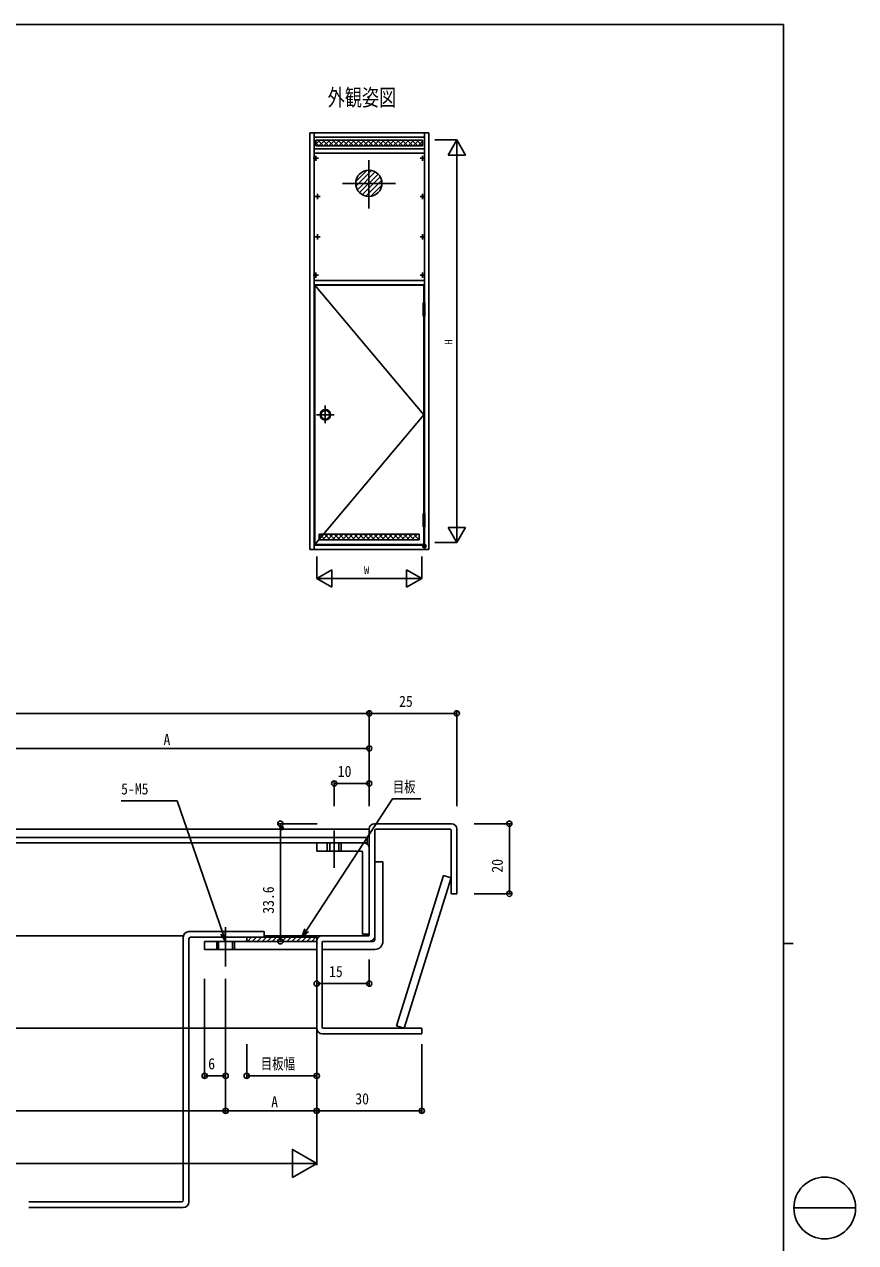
# Model space of a CAD drawing. Units: millimetres, scale not verified. Extents: x -397 to 397, y -282 to 282.
# Drawn here: x 159.4 to 396.7, y -68.6 to 279.3 of the extents above; entities that cross this region are included whole.
import ezdxf
from ezdxf.enums import TextEntityAlignment as Align

# ---------------------------------------------------------------- set-up
doc = ezdxf.new("R2010")
doc.units = ezdxf.units.MM
doc.header["$LTSCALE"] = 2
doc.header["$PDMODE"] = 32
doc.header["$PDSIZE"] = 1
for name, color, linetype in [('0-0_0', 7, 'Continuous'), ('0-1_USER1', 3, 'Continuous'), ('0-2_YKK_11', 7, 'Continuous'), ('0-3_YKK_12', 2, 'Continuous'), ('0-4_YKK_13', 4, 'Continuous'), ('0-5_YKK_A1', 4, 'Continuous'), ('0-6_YKK_A2', 3, 'Continuous'), ('0-7_YKK_D', 6, 'Continuous'), ('0-8_YKK_ZWAK', 7, 'Continuous')]:
    doc.layers.add(name, color=color, linetype=linetype)
doc.styles.add('ＭＳ ゴシック', font='')
doc.styles.get('ＭＳ ゴシック').set_extended_font_data('MS Gothic')

msp = doc.modelspace()

# ---------------------------------------------------------------- linework, layer by layer
at = {"layer": '0-2_YKK_11'}
for p, q in [((247.836, 49.122), (247.836, 38.377)), ((257.836, 49.522), (257.836, 19.222)), ((259.336, 51.022), (281.336, 51.022)), ((259.436, 49.222), (259.436, 18.922)), ((259.636, 49.422), (281.036, 49.422)), ((281.236, 49.222), (281.236, 31.022)), ((282.836, 49.522), (282.836, 31.022)), ((23.436, 47.122), (257.236, 47.122)), ((257.236, 45.522), (23.436, 45.522)), ((242.836, 45.522), (242.836, 43.222)), ((245.836, 45.522), (245.836, 43.222)), ((246.536, 45.522), (246.536, 43.222)), ((249.136, 45.522), (249.136, 43.222)), ((249.836, 45.522), (249.836, 43.222)), ((257.236, 47.122), (257.236, 45.522)), ((257.236, 45.222), (257.236, 45.522)), ((255.536, 43.222), (242.836, 43.222)), ((255.936, 42.822), (255.936, 19.522)), ((259.436, 40.122), (259.436, 17.922)), ((259.436, 40.122), (261.736, 40.122)), ((261.736, 40.122), (261.736, 17.422)), ((282.836, 31.022), (281.236, 31.022)), ((216.836, 21.475), (216.836, 10.228)), ((204.736, -56.478), (204.736, 18.622)), ((206.336, 20.222), (227.836, 20.222)), ((206.336, 18.122), (206.336, -56.978)), ((206.836, 18.622), (227.836, 18.622)), ((210.836, 17.422), (242.836, 17.422)), ((210.836, 17.422), (210.836, 15.122)), ((214.336, 15.122), (214.336, 17.422)), ((214.836, 17.422), (214.836, 15.122)), ((218.836, 17.422), (218.836, 15.122)), ((219.336, 17.422), (219.336, 15.122)), ((222.836, 18.622), (242.836, 18.622)), ((222.836, 18.622), (222.836, 17.422)), ((223.037, 17.422), (224.237, 18.622)), ((224.451, 17.422), (225.651, 18.622)), ((225.865, 17.422), (227.065, 18.622)), ((227.279, 17.422), (228.479, 18.622)), ((227.836, 20.222), (227.836, 18.622)), ((228.694, 17.422), (229.894, 18.622)), ((230.108, 17.422), (231.308, 18.622)), ((231.522, 17.422), (232.722, 18.622)), ((232.936, 17.422), (234.136, 18.622)), ((234.35, 17.422), (235.55, 18.622)), ((235.765, 17.422), (236.965, 18.622)), ((237.179, 17.422), (238.379, 18.622)), ((238.593, 17.422), (239.793, 18.622)), ((240.007, 17.422), (241.207, 18.622)), ((241.421, 17.422), (242.621, 18.622)), ((242.836, 18.622), (242.836, 17.422)), ((242.836, 17.522), (242.836, -7.378)), ((244.336, 19.022), (257.636, 19.022)), ((244.636, 17.422), (257.936, 17.422)), ((244.636, 17.422), (258.936, 17.422)), ((257.836, 19.522), (255.936, 19.522)), ((210.836, 15.122), (242.836, 15.122)), ((244.436, 17.222), (244.436, -7.178)), ((244.436, 15.122), (259.436, 15.122)), ((244.436, -8.978), (272.836, -8.978)), ((244.636, -7.378), (272.836, -7.378)), ((272.836, -7.378), (272.836, -8.978)), ((160.637, -56.978), (204.236, -56.978)), ((160.637, -58.578), (204.736, -58.578))]:
    msp.add_line(p, q, dxfattribs=at)
for centre, radius, start, end in [((259.336, 49.522), 1.5, 90, 180), ((259.636, 49.222), 0.2, 90, 180), ((281.036, 49.222), 0.2, 0, 90), ((281.336, 49.522), 1.5, 0, 90), ((256.336, 44.022), 1.5, 0, 90), ((255.536, 42.822), 0.4, 0, 90), ((206.336, 18.622), 1.6, 90, 180), ((206.836, 18.122), 0.5, 90, 180), ((244.336, 17.522), 1.5, 90, 180), ((244.636, 17.222), 0.2, 90, 180), ((257.636, 19.222), 0.2, 270, 0), ((257.936, 18.922), 1.5, 270, 0), ((258.936, 17.922), 0.5, 270, 0), ((259.436, 17.422), 2.3, 270, 0), ((244.436, -7.378), 1.6, 180, 270), ((244.636, -7.178), 0.2, 180, 270), ((204.236, -56.478), 0.5, 270, 0), ((204.736, -56.978), 1.6, 270, 0)]:
    msp.add_arc(centre, radius, start, end, dxfattribs=at)
msp.add_point((232.836, 49.797), dxfattribs=at)
at = {"layer": '0-3_YKK_12'}
for p, q in [((22.836, 49.422), (257.836, 49.422)), ((204.787, 19.022), (75.885, 19.022)), ((244.336, 19.022), (227.836, 19.022)), ((242.836, -7.378), (37.836, -7.378))]:
    msp.add_line(p, q, dxfattribs=at)
at = {"layer": '0-4_YKK_13'}
for p, q in [((265.64, -6.693), (279.04, 36.266)), ((281.236, 35.581), (267.836, -7.378)), ((281.236, 35.581), (279.04, 36.266)), ((267.836, -7.378), (265.64, -6.693))]:
    msp.add_line(p, q, dxfattribs=at)
at = {"layer": '0-5_YKK_A1'}
for p, q in [((240.836, 248.3), (240.836, 129.3)), ((240.836, 248.3), (274.836, 248.3)), ((242.086, 248.3), (242.086, 129.3)), ((242.086, 247.05), (273.586, 247.05)), ((273.586, 248.3), (273.586, 199.8)), ((274.836, 129.3), (274.836, 248.3)), ((273.586, 243.8), (242.086, 243.8)), ((242.586, 246.25), (273.086, 246.25)), ((242.586, 246.25), (242.586, 244.6)), ((242.586, 245.113), (243.723, 246.25)), ((242.586, 245.414), (243.4, 244.6)), ((273.086, 244.6), (242.586, 244.6)), ((243.164, 246.25), (244.814, 244.6)), ((243.487, 244.6), (245.137, 246.25)), ((244.578, 246.25), (246.228, 244.6)), ((244.901, 244.6), (246.551, 246.25)), ((245.993, 246.25), (247.643, 244.6)), ((246.316, 244.6), (247.966, 246.25)), ((247.407, 246.25), (249.057, 244.6)), ((247.73, 244.6), (249.38, 246.25)), ((248.821, 246.25), (250.471, 244.6)), ((249.144, 244.6), (250.794, 246.25)), ((250.235, 246.25), (251.885, 244.6)), ((250.558, 244.6), (252.208, 246.25)), ((251.649, 246.25), (253.299, 244.6)), ((251.973, 244.6), (253.623, 246.25)), ((253.064, 246.25), (254.714, 244.6)), ((253.387, 244.6), (255.037, 246.25)), ((254.478, 246.25), (256.128, 244.6)), ((254.801, 244.6), (256.451, 246.25)), ((255.892, 246.25), (257.542, 244.6)), ((256.215, 244.6), (257.865, 246.25)), ((257.306, 246.25), (258.956, 244.6)), ((257.629, 244.6), (259.279, 246.25)), ((258.72, 246.25), (260.37, 244.6)), ((259.044, 244.6), (260.694, 246.25)), ((260.135, 246.25), (261.785, 244.6)), ((260.458, 244.6), (262.108, 246.25)), ((261.549, 246.25), (263.199, 244.6)), ((261.872, 244.6), (263.522, 246.25)), ((262.963, 246.25), (264.613, 244.6)), ((263.286, 244.6), (264.936, 246.25)), ((264.377, 246.25), (266.027, 244.6)), ((264.7, 244.6), (266.35, 246.25)), ((265.792, 246.25), (267.442, 244.6)), ((266.115, 244.6), (267.765, 246.25)), ((267.206, 246.25), (268.856, 244.6)), ((267.529, 244.6), (269.179, 246.25)), ((268.62, 246.25), (270.27, 244.6)), ((268.943, 244.6), (270.593, 246.25)), ((270.034, 246.25), (271.684, 244.6)), ((270.357, 244.6), (272.007, 246.25)), ((271.448, 246.25), (273.086, 244.613)), ((271.772, 244.6), (273.086, 245.914)), ((273.086, 246.25), (273.086, 244.6)), ((241.836, 241.05), (243.336, 241.05)), ((242.086, 242.55), (273.586, 242.55)), ((242.586, 240.3), (242.586, 241.8)), ((257.711, 240.564), (257.711, 226.75)), ((273.836, 241.05), (272.336, 241.05)), ((273.086, 240.3), (273.086, 241.8)), ((254.001, 234.448), (257.163, 237.61)), ((254.051, 233.083), (258.527, 237.56)), ((254.443, 232.061), (259.55, 237.168)), ((250.237, 233.9), (265.334, 233.9)), ((255.052, 231.256), (260.355, 236.559)), ((255.853, 230.643), (260.968, 235.758)), ((256.87, 230.246), (261.365, 234.741)), ((258.224, 230.185), (261.425, 233.387)), ((242.336, 230.142), (243.836, 230.142)), ((243.086, 229.392), (243.086, 230.892)), ((273.836, 230.142), (272.336, 230.142)), ((273.086, 229.392), (273.086, 230.892)), ((243.086, 217.858), (243.086, 219.358)), ((273.086, 217.858), (273.086, 219.358)), ((242.336, 218.608), (243.836, 218.608)), ((273.836, 218.608), (272.336, 218.608)), ((241.836, 207.7), (243.336, 207.7)), ((242.086, 206.2), (273.586, 206.2)), ((242.586, 206.95), (242.586, 208.45)), ((273.836, 207.7), (272.336, 207.7)), ((273.086, 206.95), (273.086, 208.45)), ((242.086, 204.95), (273.586, 204.95)), ((242.286, 204.8), (242.286, 130.8)), ((242.286, 204.8), (273.386, 167.8)), ((242.286, 204.8), (273.386, 204.8)), ((273.386, 204.8), (273.386, 199.8)), ((273.386, 196), (273.386, 139.6)), ((273.586, 196), (273.586, 139.6)), ((273.386, 167.8), (242.286, 130.8)), ((273.386, 135.8), (273.386, 130.8)), ((273.586, 135.8), (273.586, 129.3)), ((243.536, 133.7), (272.136, 133.7)), ((243.536, 133.7), (243.536, 132.05)), ((243.536, 132.534), (244.701, 133.7)), ((243.6, 133.7), (245.25, 132.05)), ((244.466, 132.05), (246.116, 133.7)), ((245.014, 133.7), (246.664, 132.05)), ((245.88, 132.05), (247.53, 133.7)), ((246.428, 133.7), (248.078, 132.05)), ((247.294, 132.05), (248.944, 133.7)), ((247.843, 133.7), (249.493, 132.05)), ((248.708, 132.05), (250.358, 133.7)), ((249.257, 133.7), (250.907, 132.05)), ((250.123, 132.05), (251.773, 133.7)), ((250.671, 133.7), (252.321, 132.05)), ((251.537, 132.05), (253.187, 133.7)), ((252.085, 133.7), (253.735, 132.05)), ((252.951, 132.05), (254.601, 133.7)), ((253.499, 133.7), (255.149, 132.05)), ((254.365, 132.05), (256.015, 133.7)), ((254.914, 133.7), (256.564, 132.05)), ((255.779, 132.05), (257.429, 133.7)), ((256.328, 133.7), (257.978, 132.05)), ((257.194, 132.05), (258.844, 133.7)), ((257.742, 133.7), (259.392, 132.05)), ((258.608, 132.05), (260.258, 133.7)), ((259.156, 133.7), (260.806, 132.05)), ((260.022, 132.05), (261.672, 133.7)), ((260.57, 133.7), (262.22, 132.05)), ((261.436, 132.05), (263.086, 133.7)), ((261.985, 133.7), (263.635, 132.05)), ((262.85, 132.05), (264.5, 133.7)), ((263.399, 133.7), (265.049, 132.05)), ((264.265, 132.05), (265.915, 133.7)), ((264.813, 133.7), (266.463, 132.05)), ((265.679, 132.05), (267.329, 133.7)), ((266.227, 133.7), (267.877, 132.05)), ((267.093, 132.05), (268.743, 133.7)), ((267.642, 133.7), (269.292, 132.05)), ((268.507, 132.05), (270.157, 133.7)), ((269.056, 133.7), (270.706, 132.05)), ((269.922, 132.05), (271.572, 133.7)), ((270.47, 133.7), (272.12, 132.05)), ((271.634, 133.7), (271.636, 133.698)), ((272.136, 133.7), (272.136, 132.05)), ((240.836, 129.3), (274.836, 129.3)), ((242.086, 130.55), (273.086, 130.55)), ((242.286, 130.8), (273.386, 130.8)), ((242.286, 130.55), (273.586, 130.55)), ((243.536, 132.05), (272.136, 132.05))]:
    msp.add_line(p, q, dxfattribs=at)
for centre, radius in [((242.586, 241.05), 0.175), ((273.086, 241.05), 0.175), ((257.711, 233.9), 3.75), ((243.086, 230.142), 0.175), ((273.086, 230.142), 0.175), ((243.086, 218.608), 0.175), ((273.086, 218.608), 0.175), ((242.586, 207.7), 0.175), ((273.086, 207.7), 0.175)]:
    msp.add_circle(centre, radius, dxfattribs=at)
msp.add_point((273.586, 130.3), dxfattribs=at)
at = {"layer": '0-6_YKK_A2'}
for p, q in [((273.236, 199.8), (273.736, 199.8)), ((273.736, 199.8), (273.736, 196)), ((273.236, 197.9), (273.736, 197.9)), ((245.289, 170.483), (245.289, 165.429)), ((242.808, 167.8), (247.863, 167.8)), ((273.236, 139.6), (273.736, 139.6)), ((273.236, 139.6), (273.236, 135.8)), ((273.736, 139.6), (273.736, 135.8)), ((273.236, 137.7), (273.736, 137.7)), ((273.236, 135.8), (273.736, 135.8))]:
    msp.add_line(p, q, dxfattribs=at)
msp.add_lwpolyline([(273.236, 199.8), (273.236, 196), (273.736, 196)], dxfattribs=at)
for radius in [1.5, 1.25]:
    msp.add_circle((245.289, 167.8), radius, dxfattribs=at)
at = {"layer": '0-7_YKK_D'}
for p, q in [((276.586, 246.3), (282.836, 246.3)), ((280.336, 241.97), (282.836, 246.3)), ((282.836, 246.3), (282.836, 131.3)), ((285.336, 241.97), (282.836, 246.3)), ((280.336, 241.97), (285.336, 241.97)), ((280.336, 135.63), (285.336, 135.63)), ((282.836, 131.3), (280.336, 135.63)), ((282.836, 131.3), (285.336, 135.63)), ((276.586, 131.3), (282.836, 131.3)), ((242.836, 127.3), (242.836, 121.05)), ((272.836, 127.3), (272.836, 121.05)), ((242.836, 121.05), (247.166, 123.55)), ((247.166, 118.55), (247.166, 123.55)), ((268.506, 123.55), (272.836, 121.05)), ((268.506, 123.55), (268.506, 118.55)), ((242.836, 121.05), (272.836, 121.05)), ((247.166, 118.55), (242.836, 121.05)), ((272.836, 121.05), (268.506, 118.55)), ((22.836, 82.522), (257.836, 82.522)), ((257.836, 56.022), (257.836, 83.022)), ((257.836, 56.022), (257.836, 83.022)), ((282.836, 82.522), (257.836, 82.522)), ((282.836, 56.022), (282.836, 83.022)), ((140.336, 72.522), (257.836, 72.522)), ((257.836, 56.022), (257.836, 73.022)), ((247.836, 56.022), (247.836, 63.022)), ((257.836, 56.022), (257.836, 63.022)), ((247.836, 62.522), (257.836, 62.522)), ((202.968, 57.516), (186.968, 57.516)), ((216.02, 19.78), (202.968, 57.516)), ((239.997, 20.709), (264.522, 58.114)), ((264.522, 58.114), (272.522, 58.114)), ((243.002, 51.022), (231.964, 51.022)), ((232.464, 51.022), (232.464, 17.422)), ((287.836, 51.022), (298.336, 51.022)), ((297.836, 51.022), (297.836, 31.022)), ((287.836, 31.022), (298.336, 31.022)), ((238.629, 18.622), (239.41, 20.992)), ((216.836, 17.422), (216.02, 19.78)), ((242.836, 17.422), (231.964, 17.422)), ((242.836, 17.522), (242.836, 4.858)), ((257.836, 12.275), (257.836, 4.858)), ((210.836, 6.733), (210.836, -21.478)), ((216.836, 6.733), (216.836, -31.478)), ((242.836, 5.358), (257.836, 5.358)), ((242.836, -7.378), (242.836, -31.478)), ((216.836, -11.978), (216.836, -31.478)), ((222.836, -11.978), (222.836, -21.478)), ((242.836, -11.978), (242.836, -21.478)), ((272.836, -11.978), (272.836, -31.478)), ((216.836, -13.978), (216.836, -21.478)), ((242.836, -13.978), (242.836, -46.478)), ((242.836, -13.978), (242.836, -31.478)), ((216.836, -20.978), (210.836, -20.978)), ((222.836, -20.978), (242.836, -20.978)), ((63.836, -30.978), (216.836, -30.978)), ((242.836, -30.978), (216.836, -30.978)), ((272.836, -30.978), (242.836, -30.978)), ((37.836, -45.978), (242.836, -45.978)), ((242.836, -45.978), (235.908, -49.978))]:
    msp.add_line(p, q, dxfattribs=at)
for points in [[(216.658, 19.911), (216.836, 17.422), (215.438, 19.489)], [(240.49, 20.283), (238.629, 18.622), (239.997, 20.709)], [(242.836, -45.978), (235.908, -41.978), (235.908, -49.978)]]:
    msp.add_lwpolyline(points, dxfattribs=at)
for centre in [(257.836, 82.522), (257.836, 82.522), (282.836, 82.522), (257.836, 72.522), (247.836, 62.522), (257.836, 62.522), (232.464, 51.022), (297.836, 51.022), (297.836, 31.022), (232.464, 17.422), (242.836, 5.358), (257.836, 5.358), (210.836, -20.978), (216.836, -20.978), (222.836, -20.978), (242.836, -20.978), (216.836, -30.978), (216.836, -30.978), (242.836, -30.978), (242.836, -30.978), (272.836, -30.978)]:
    msp.add_circle(centre, 0.75, dxfattribs=at)
at = {"layer": '0-8_YKK_ZWAK'}
for p, q in [((376.1, 279.3), (-393.9, 279.3)), ((376.1, 279.3), (376.1, -245.7)), ((376.1, 16.8), (378.9, 16.8)), ((379.076, -58.716), (396.716, -58.716))]:
    msp.add_line(p, q, dxfattribs=at)
msp.add_circle((387.896, -58.716), 8.82, dxfattribs=at)

# ---------------------------------------------------------------- texts
at = {"layer": '0-0_0', "style": 'ＭＳ ゴシック', "width": 0.9}
msp.add_text('A', height=3.189, dxfattribs=at).set_placement((199.086, 72.522), align=Align.BOTTOM_LEFT)
at = {"layer": '0-1_USER1', "style": 'ＭＳ ゴシック', "width": 0.75}
msp.add_text('外観姿図', height=4.78, dxfattribs=at).set_placement((245.971, 254.597), align=Align.BOTTOM_LEFT)
at = {"layer": '0-7_YKK_D', "style": 'ＭＳ ゴシック'}
msp.add_text('H', height=2.199, rotation=90, dxfattribs=at).set_placement((282.236, 187.8), align=Align.BOTTOM_LEFT)
msp.add_text('W', height=2.199, dxfattribs=at).set_placement((256.336, 121.65), align=Align.BOTTOM_LEFT)
for s, width, p in [('25', 0.9, (266.354, 83.422)), ('10', 0.9, (248.854, 63.422)), ('目板', 0.75, (264.54, 59.014)), ('5-M5', 0.9, (186.987, 58.416)), ('15', 0.9, (246.354, 6.258)), ('6', 0.9, (211.854, -20.078)), ('目板幅', 0.75, (226.854, -20.078)), ('A', 0.9, (229.836, -30.978)), ('30', 0.9, (253.854, -30.078))]:
    msp.add_text(s, height=3.189, dxfattribs=dict(at, width=width)).set_placement(p, align=Align.BOTTOM_LEFT)
at = {"layer": '0-7_YKK_D', "style": 'ＭＳ ゴシック', "width": 0.9}
for s, p in [('20', (296.936, 37.041)), ('33.6', (231.564, 25.312))]:
    msp.add_text(s, height=3.189, rotation=90, dxfattribs=at).set_placement(p, align=Align.BOTTOM_LEFT)

doc.saveas('drawing.dxf')
